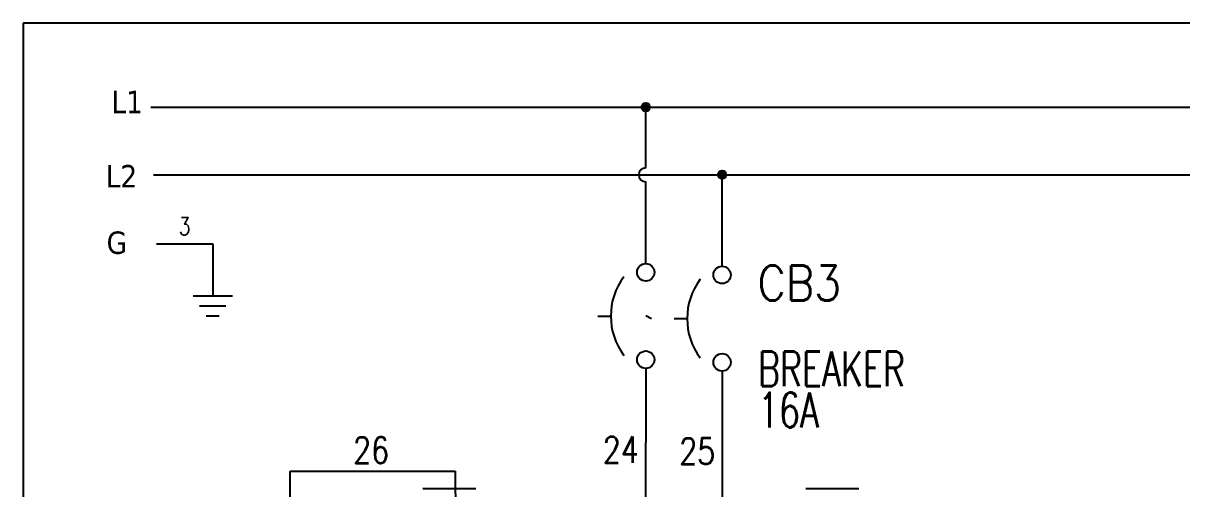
# Model space of a CAD drawing. Header units: millimetres. Extents: x 123.5 to 144.3, y 105.4 to 121.6.
# Drawn here: x 123.51 to 131.79, y 118.26 to 121.59 of the extents above; entities that cross this region are included whole.
import ezdxf
from ezdxf.enums import TextEntityAlignment as Align

# ---------------------------------------------------------------- set-up
doc = ezdxf.new("R2010")
doc.units = ezdxf.units.MM
doc.linetypes.add('HIDDEN2', pattern=[0.1875, 0.125, -0.0625])
for name, color, linetype in [('BLK_12AWG', 7, 'Continuous'), ('DESC', 250, 'Continuous'), ('LINK', 9, 'Continuous'), ('SYMS', 7, 'Continuous'), ('TAGS', 250, 'Continuous'), ('WIREFIXED', 7, 'Continuous'), ('WIRES', 7, 'Continuous')]:
    doc.layers.add(name, color=color, linetype=linetype)
doc.styles.get("Standard").update_dxf_attribs({"font": 'tahoma.ttf'})
doc.styles.add('WD', font='romans.shx')

# ---------------------------------------------------------------- blocks, each defined once
blk = doc.blocks.new('VGND2')
for p, q in [((0.09375, 0), (-0.09375, 0)), ((-0.0625, -0.046875), (0.0625, -0.046875)), ((-0.03125, -0.09375), (0.03125, -0.09375))]:
    blk.add_line(p, q)
at = {"style": 'WD', "flags": 1}
blk.add_attdef('X2TERM01', (0, 0), '', height=0.01, dxfattribs=at)
blk = doc.blocks.new('VCB1')
at = {"linetype": 'HIDDEN2'}
blk.add_line((-0.1712, 0), (-0.125, 0), dxfattribs=at)
for centre in [(0, 0.1562), (0, -0.1562)]:
    blk.add_circle(centre, 0.0312)
blk.add_arc((0.1094, 0), 0.2344, 143.1301, 216.8699)
at = {"style": 'WD'}
for tag, p, width in [('INST', (0.2188, 0.3883), 0.7), ('LOC', (0.2188, 0.2188), 0.7), ('TAG1', (0.1269, 0.0644), 0.9), ('XREF', (0.1287, -0.09), 0.7), ('DESC1', (0.1287, -0.242), 0.7), ('DESC2', (0.1287, -0.3893), 0.7)]:
    blk.add_attdef(tag, p, '', height=0.125, dxfattribs=dict(at, width=width))
at = {"linetype": 'Continuous', "style": 'WD'}
for tag, height, flags, p in [('TERM01', 0.125, 8, (-0.055, 0.2066)), ('MFG', 0.01, 9, (-0.1421, -0.0881)), ('CAT', 0.01, 9, (-0.1421, -0.0731))]:
    blk.add_attdef(tag, text='', height=height, dxfattribs=dict(at, flags=flags)).set_placement(p, align=Align.RIGHT)
at = {"style": 'WD', "width": 0.7}
blk.add_attdef('RATING1', text='', height=0.125, dxfattribs=at).set_placement((-0.1875, 0.0625), align=Align.RIGHT)
at = {"color": 7, "style": 'WD', "flags": 1}
for tag, p in [('X2TERM01', (0, 0.1875)), ('X8TERM02', (0, -0.1875))]:
    blk.add_attdef(tag, p, '', height=0.0125, dxfattribs=at)
at = {"color": 7, "style": 'WD'}
for tag, p in [('X4LINK', (-0.25, 0)), ('X1LINK', (0, 0))]:
    blk.add_attdef(tag, p, '', height=0.01, dxfattribs=at)
at = {"style": 'WD', "flags": 9}
for tag, p in [('FAMILY', (-0.1421, -0.0365)), ('CONTACT', (-0.1288, -0.1291))]:
    blk.add_attdef(tag, text='', height=0.01, dxfattribs=at).set_placement(p, align=Align.RIGHT)
at = {"linetype": 'Continuous', "style": 'WD', "flags": 9}
blk.add_attdef('ASSYCODE', text='', height=0.01, dxfattribs=at).set_placement((-0.1533, -0.1061), align=Align.CENTER)
at = {"linetype": 'Continuous', "style": 'WD', "flags": 8}
blk.add_attdef('TERM02', text='', height=0.125, dxfattribs=at).set_placement((-0.0407, -0.2134), align=Align.TOP_RIGHT)
blk = doc.blocks.new('WDDOT')
for radius in [0.03, 0.0187, 0.00929]:
    blk.add_circle((0, 0), radius)
blk = doc.blocks.new('WD_WNH')
at = {"linetype": 'Continuous', "style": 'WD', "width": 0.8}
blk.add_attdef('WIRENO', text='', height=0.125, dxfattribs=at).set_placement((0, 0.0625), align=Align.CENTER)
at = {"style": 'WD', "flags": 1}
for tag, p in [('W01USER', (0, 0.0781)), ('W02USER', (0, 0.0703)), ('W03USER', (0, 0.0625)), ('W04USER', (0, 0.0547)), ('W05USER', (0, 0.0469)), ('W06USER', (0, 0.0391)), ('W07USER', (0, 0.0312)), ('W08USER', (0, 0.0234)), ('W09USER', (0, 0.0156)), ('W10USER', (0, 0.0078))]:
    blk.add_attdef(tag, text='', height=0.005, dxfattribs=at).set_placement(p, align=Align.CENTER)
blk = doc.blocks.new('WD_WNV')
at = {"linetype": 'Continuous', "style": 'WD', "width": 0.8}
blk.add_attdef('WIRENO', text='', height=0.125, dxfattribs=at).set_placement((-0.05, 0), align=Align.MIDDLE_RIGHT)
at = {"style": 'WD', "flags": 1}
for tag, p in [('W01USER', (-0.0625, 0.0938)), ('W02USER', (-0.0625, 0.0859)), ('W03USER', (-0.0625, 0.0781)), ('W04USER', (-0.0625, 0.0703)), ('W05USER', (-0.0625, 0.0625)), ('W06USER', (-0.0625, 0.0547)), ('W07USER', (-0.0625, 0.0469)), ('W08USER', (-0.0625, 0.0391)), ('W09USER', (-0.0625, 0.0312)), ('W10USER', (-0.0625, 0.0234))]:
    blk.add_attdef(tag, text='', height=0.005, dxfattribs=at).set_placement(p, align=Align.CENTER)

msp = doc.modelspace()

# ---------------------------------------------------------------- linework, layer by layer
at = {"color": 7, "linetype": 'Continuous'}
for p, q in [((144.2555, 121.5905), (123.5055, 121.5905)), ((123.5055, 121.5905), (123.5055, 105.4055)), ((126.7425, 118.2619), (126.3632, 118.2619)), ((129.4818, 118.2619), (129.1025, 118.2619))]:
    msp.add_line(p, q, dxfattribs=at)
at = {"layer": 'BLK_12AWG'}
for p, q in [((124.4182, 120.99), (142.7932, 120.99)), ((127.9585, 120.5567), (127.9585, 120.99)), ((124.4378, 120.5067), (142.8128, 120.5067)), ((128.5044, 119.8536), (128.5044, 120.5067)), ((127.9585, 119.8721), (127.9585, 120.4567))]:
    msp.add_line(p, q, dxfattribs=at)
msp.add_arc((127.9585, 120.5067), 0.05, 90, 270, dxfattribs=at)
at = {"layer": 'LINK'}
msp.add_lwpolyline([(127.96, 119.5), (128, 119.48)], dxfattribs=at)
at = {"layer": 'WIRES'}
for p, q in [((124.4588, 120.0136), (124.8614, 120.0136)), ((124.8614, 120.0136), (124.8614, 119.6395)), ((127.9585, 119.1221), (127.9565, 117.8915)), ((128.5044, 119.1036), (128.5051, 117.9111)), ((125.4159, 117.6348), (125.4159, 118.3869)), ((125.4159, 118.3869), (126.5958, 118.3869)), ((126.5958, 118.3869), (126.5981, 117.8785))]:
    msp.add_line(p, q, dxfattribs=at)

# ---------------------------------------------------------------- block references
at = {"layer": 'SYMS'}
for p in [(127.9585, 120.99), (128.5044, 120.5067)]:
    msp.add_blockref('WDDOT', p, dxfattribs=at)
for name, p, xscale, yscale, zscale in [('VCB1', (127.9585, 119.4971), 2, 2, 2), ('VGND2', (124.8614, 119.6395), 1.5, 1.5, 1.5)]:
    msp.add_blockref(name, p, dxfattribs=dict(at, xscale=xscale, yscale=yscale, zscale=zscale))
ref = msp.add_blockref('VCB1', (128.5044, 119.4786), dxfattribs=dict(at, xscale=2, yscale=2, zscale=2))
ref.add_attrib('DESC2', '16A', (128.7618, 118.6999), dxfattribs={"layer": 'DESC', "height": 0.25, "style": 'WD', "width": 0.7})
ref.add_attrib('DESC1', 'BREAKER', (128.7618, 118.9946), dxfattribs={"layer": 'DESC', "height": 0.25, "style": 'WD', "width": 0.7})
ref.add_attrib('TAG1', 'CB3', (128.7583, 119.6074), dxfattribs={"layer": 'TAGS', "height": 0.25, "style": 'WD', "width": 0.9})
at = {"layer": 'WIREFIXED'}
ref = msp.add_blockref('WD_WNH', (124.6601, 120.0136), dxfattribs=at)
ref.add_attrib('WIRENOF', '3', dxfattribs={"linetype": 'Continuous', "height": 0.125, "style": 'WD', "width": 0.8}).set_placement((124.6601, 120.0761), align=Align.CENTER)
ref = msp.add_blockref('WD_WNH', (125.994, 118.3505), dxfattribs=dict(at, xscale=1.5, yscale=1.5, zscale=1.5))
ref.add_attrib('WIRENOF', '26', dxfattribs={"linetype": 'Continuous', "height": 0.1875, "style": 'WD', "width": 0.8}).set_placement((125.994, 118.4442), align=Align.CENTER)
ref = msp.add_blockref('WD_WNV', (127.9836, 118.541), dxfattribs=dict(at, xscale=1.5, yscale=1.5, zscale=1.5))
ref.add_attrib('WIRENOF', '24', dxfattribs={"linetype": 'Continuous', "height": 0.1875, "style": 'WD', "width": 0.8}).set_placement((127.9086, 118.541), align=Align.MIDDLE_RIGHT)
ref = msp.add_blockref('WD_WNV', (128.5299, 118.5312), dxfattribs=dict(at, xscale=1.5, yscale=1.5, zscale=1.5))
ref.add_attrib('WIRENOF', '25', dxfattribs={"linetype": 'Continuous', "height": 0.1875, "style": 'WD', "width": 0.8}).set_placement((128.4549, 118.5312), align=Align.MIDDLE_RIGHT)

# ---------------------------------------------------------------- texts
at = {"char_height": 0.16, "attachment_point": 1}
for s, insert in [('L1', (124.136, 121.1072)), ('L2', (124.0959, 120.5766)), ('G', (124.1021, 120.1013))]:
    msp.add_mtext_dynamic_manual_height_columns(s, width=0.371937, gutter_width=0.05, heights=[0], dxfattribs=dict(at, insert=insert))

doc.saveas('drawing.dxf')
